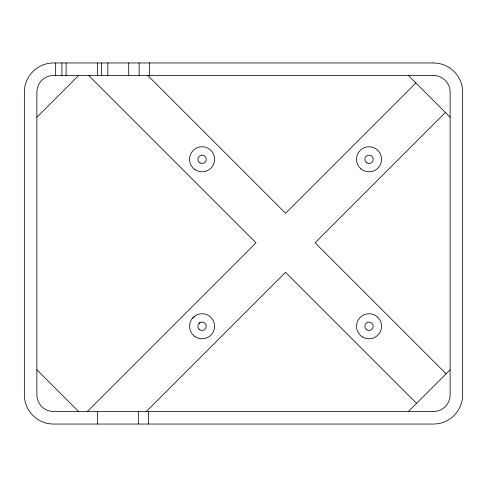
<?xml version="1.0" encoding="UTF-8"?>
<svg xmlns="http://www.w3.org/2000/svg" width="487" height="487" viewBox="0 0 487 487"><rect width="100%" height="100%" fill="white"/><g stroke="black" fill="none" stroke-linecap="round" stroke-linejoin="round"><path stroke-width="0.73" d="M192.109 318.662L194.416 316.343M36.872 117.227L78.614 75.485M87.295 411.515L256.04 242.77L88.756 75.485M415.855 82.954L285.559 213.251L147.786 75.485M146.325 411.515L285.559 272.288L416.586 403.315M445.374 112.473L315.071 242.77L446.104 373.797M408.386 411.515L450.128 369.773M199.116 323.301L199.98 322.637M408.386 75.485L450.128 117.227M36.872 369.773L78.614 411.515M149.576 62.963L149.576 75.485M148.413 411.515L148.413 424.037M139.142 62.963L139.142 75.485M138.332 411.515L138.332 424.037M128.708 62.963L128.708 75.485M107.834 62.963L107.834 75.485M101.576 62.963L101.576 75.485M97.4 62.963L97.4 75.485M97.4 411.515L97.4 424.037M66.092 62.963L66.092 75.485M61.916 62.963L61.916 75.485M55.658 62.963L55.658 75.485M433.43 62.963L53.57 62.963A29.22 29.22 0 0 0 24.35 92.183L24.35 394.817A29.22 29.22 0 0 0 53.57 424.037L433.43 424.037A29.22 29.22 0 0 0 462.65 394.817L462.65 92.183A29.22 29.22 0 0 0 433.43 62.963M433.43 75.485L53.57 75.485A16.698 16.698 0 0 0 36.872 92.183L36.872 394.817A16.698 16.698 0 0 0 53.57 411.515L433.43 411.515A16.698 16.698 0 0 0 450.128 394.817L450.128 92.183A16.698 16.698 0 0 0 433.43 75.485M199.98 162.902A4.176 4.176 0 0 0 206.245 159.286A4.176 4.176 0 0 0 199.98 155.67A4.176 4.176 0 0 0 199.98 162.902M199.116 329.206A4.176 4.176 0 0 0 206.104 327.337A4.176 4.176 0 0 0 200.991 322.224A4.176 4.176 0 0 0 199.116 329.206M366.455 329.535A4.176 4.176 0 0 0 373.17 326.856A4.176 4.176 0 0 0 367.496 322.376A4.176 4.176 0 0 0 366.455 329.535M366.954 162.902A4.176 4.176 0 0 0 373.219 159.286A4.176 4.176 0 0 0 366.954 155.67A4.176 4.176 0 0 0 366.954 162.902M194.922 169.567A12.522 12.522 0 0 0 214.548 160.333A12.522 12.522 0 0 0 196.736 147.951A12.522 12.522 0 0 0 194.922 169.567M194.477 336.213A12.522 12.522 0 0 0 214.493 327.848A12.522 12.522 0 0 0 197.241 314.699A12.522 12.522 0 0 0 194.477 336.213M362.742 337.077A12.522 12.522 0 0 0 381.564 326.296A12.522 12.522 0 0 0 362.815 315.387A12.522 12.522 0 0 0 362.742 337.077M361.007 168.892A12.522 12.522 0 0 0 381.376 161.44A12.522 12.522 0 0 0 364.739 147.524A12.522 12.522 0 0 0 361.007 168.892"/></g></svg>
